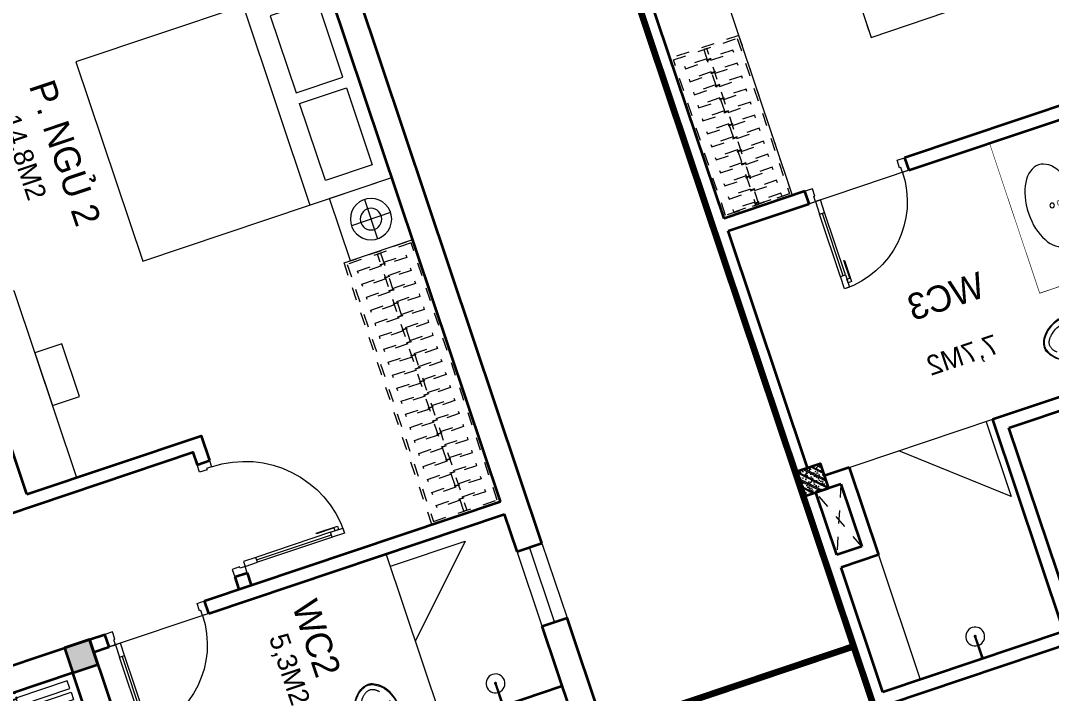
# Model space of a CAD drawing. Header units: metres. Extents: x 568332 to 569219, y 2065964 to 2066430.
# Drawn here: x 568506.05 to 568513.89, y 2066165.47 to 2066170.59 of the extents above; entities that cross this region are included whole.
import ezdxf

# ---------------------------------------------------------------- set-up
doc = ezdxf.new("R2010")
doc.units = ezdxf.units.M
for name, pattern in [('$AUDIT_BAD_LTYPE2', [0]), ('CENTER', [2, 1.25, -0.25, 0.25, -0.25]), ('HIDDEN', [0.375, 0.25, -0.125]), ('X-5M-G-MB PHONGNGU$0$HIDDEN2', [0.1875, 0.125, -0.0625]), ('xref-thap C (mb tang 32-2)$0$HIDDEN', [0.375, 0.25, -0.125])]:
    doc.linetypes.add(name, pattern=pattern)
doc.layers.get('0').update_dxf_attribs({"linetype": 'CONTINUOUS'})
doc.layers.get('DEFPOINTS').update_dxf_attribs({"linetype": 'CONTINUOUS'})
for name, color, linetype, lineweight in [('-CENTER', 143, 'CENTER', 13), ('-CONCRETE', 1, 'CONTINUOUS', 35), ('-DIM', 9, 'CONTINUOUS', 13), ('-DOOR', 137, 'CONTINUOUS', 9), ('-FURNITURE', 46, 'CONTINUOUS', 9), ('-HATCH', 8, 'CONTINUOUS', 5), ('-HIDE', 3, 'HIDDEN', 13), ('-LINE1', 7, 'CONTINUOUS', 18), ('-LINE2', 252, 'CONTINUOUS', 9), ('-STEEL1', 1, 'CONTINUOUS', 35), ('-WALL', 4, 'CONTINUOUS', 35), ('TEXT25', 2, 'CONTINUOUS', 13)]:
    doc.layers.add(name, color=color, linetype=linetype, lineweight=lineweight)
doc.layers.add('-RANH GIOI LO DAT', color=12, linetype='CONTINUOUS')
doc.styles.add('SVN_AVO_thuong', font='')
doc.styles.add('T1', font='', dxfattribs={"height": 200})
doc.styles.get('SVN_AVO_thuong').set_extended_font_data('SVN-Avo')
doc.styles.get('T1').set_extended_font_data('VNgeometric Light')

# ---------------------------------------------------------------- blocks, each defined once
blk = doc.blocks.new('X-5M-DH-2-CORE$0$A$C75E80C28')
at = {"layer": '-LINE2', "linetype": 'Continuous', "ltscale": 2}
for p, q in [((-510.0000099998433, -21.5000000000291), (-510.0000099998579, -50.60000000000582)), ((-506.8000099998899, -21.5000000000291), (-510.0000099998433, -21.5000000000291)), ((-506.8000099998899, -21.5000000000291), (-506.8000099999044, -50.60000000000582)), ((-456.2000100000296, -56.79999999998836), (-500.6000099999364, -56.80000000001746)), ((-456.2000100000441, -60), (-500.600009999951, -60.0000000000291)), ((-456.2000100000296, -70), (-500.6000099999364, -70.0000000000291)), ((-456.2000100000296, -73.19999999995343), (-500.6000099999364, -73.19999999998254)), ((-453.2000100000441, -63), (-453.2000100000296, -67)), ((-450.0000099998579, -63), (-450.0000099998433, -67)), ((450.0000100000616, -63), (450.0000100000761, -67)), ((453.200010000015, -63), (453.2000100000296, -67)), ((456.2000100000296, -56.79999999998836), (500.6000100000529, -56.79999999998836)), ((456.200010000015, -60), (500.6000100000383, -60)), ((456.2000100000296, -70), (500.6000100000529, -70)), ((456.2000100000296, -73.19999999995343), (500.6000100000529, -73.19999999995343)), ((506.8000100001227, -21.5), (510.0000100000761, -21.5)), ((506.8000100001227, -21.5), (506.8000100001082, -50.59999999997672)), ((510.0000100000761, -21.5), (510.0000100000616, -50.59999999997672)), ((-731.0000002632733, -148.9999999649008), (730.9999997367267, -148.9999999649299)), ((-731.0000002698944, -1304.999999934109), (-731.0000002632733, -148.9999999649008)), ((-556.8000102631631, -112.4999999912397), (-560.0000102631166, -112.4999999912397)), ((-510.0000099998579, -108.5000000000291), (-510.0000099998433, -79.39999999999418)), ((-506.8000099999044, -108.5000000000291), (-506.8000099998899, -79.39999999999418)), ((456.800009736864, -112.4999999912397), (460.0000097368174, -112.4999999912397)), ((506.8000100001227, -108.5), (506.8000100001227, -79.39999999996508)), ((510.0000100000761, -108.5), (510.0000100000761, -79.39999999996508)), ((730.9999997301056, -1304.999999934109), (730.9999997367267, -148.9999999649299)), ((-700.0000002632733, -178.9999999649008), (699.9999997367267, -178.9999999649299)), ((-700.0000002699089, -1224.999999934109), (-700.0000002632733, -178.9999999649008)), ((699.9999997300911, -1224.999999934109), (699.9999997367267, -178.9999999649299)), ((-700.0000002699089, -1224.999999934109), (-400.0000002699089, -1224.999999934138)), ((-400.0000002698944, -1304.999999934138), (-400.0000002699089, -1224.999999934138)), ((699.9999997300911, -1224.999999934109), (399.9999997300911, -1224.999999934109)), ((399.9999997301056, -1304.999999934109), (399.9999997300911, -1224.999999934109)), ((839.9999997301056, -1304.999999934109), (-840.0000002698944, -1304.999999934109)), ((-840.0000002698944, -1364.999999934109), (-840.0000002698944, -1304.999999934109)), ((424.9999997301056, -1308.999999934109), (-425.0000002698944, -1308.999999934109)), ((-425.0000002699089, -1342.999999934109), (-425.0000002698944, -1308.999999934109)), ((-2.6989437174052e-07, -1308.999999934109), (-2.699089236557484e-07, -1342.999999934109)), ((424.9999997300911, -1342.999999934109), (424.9999997301056, -1308.999999934109)), ((839.9999997301056, -1364.999999934109), (839.9999997301056, -1304.999999934109)), ((839.9999997301056, -1364.999999934109), (-840.0000002698944, -1364.999999934109)), ((839.9999997301056, -1394.999999934109), (-840.0000002698944, -1394.999999934109)), ((-840.0000002698944, -1394.999999934109), (-840.0000002698944, -1454.999999934109)), ((429.9999997300911, -1405.999999934138), (-430.0000002699089, -1405.999999934109)), ((-430.0000002699089, -1405.999999934109), (-430.0000002698944, -1445.999999934109)), ((424.9999997300911, -1342.999999934109), (-425.0000002699089, -1342.999999934109)), ((-2.699089236557484e-07, -1405.999999934109), (-2.6989437174052e-07, -1445.999999934109)), ((429.9999997300911, -1405.999999934138), (429.9999997301056, -1445.999999934138)), ((839.9999997301056, -1394.999999934109), (839.9999997301056, -1454.999999934109)), ((-840.0000002698944, -1454.999999934109), (-435.0000002698944, -1454.999999934109)), ((-435.0000002698944, -1449.999999934109), (-435.0000002699089, -1459.999999934109)), ((-435.0000002698944, -1449.999999934109), (-400.0000002698944, -1449.999999934138)), ((-435.0000002699089, -1459.999999934109), (-425.0000002699089, -1459.999999934109)), ((-435.0000002698653, -1489.999999934109), (-435.0000002698653, -1499.999999934109)), ((-435.0000002698653, -1489.999999934109), (-425.0000002698653, -1489.999999934109)), ((-433.4000002698012, -1451.599999934086), (-433.4000002698012, -1458.399999934074)), ((-433.4000002698012, -1451.599999934086), (-401.6000002697547, -1451.599999934086)), ((-433.4000002698012, -1458.399999934074), (-425.0000002698944, -1458.399999934074)), ((429.9999997301056, -1445.999999934138), (-430.0000002698944, -1445.999999934109)), ((-425.0000002698944, -1458.399999934074), (-425.0000002699089, -1459.999999934109)), ((-425.0000002698653, -1489.999999934109), (-425.0000002698653, -1491.599999934086)), ((-401.6000002697547, -1451.599999934086), (-401.6000002697256, -1498.399999934074)), ((399.9999997301056, -1449.999999934109), (-400.0000002698944, -1449.999999934138)), ((-400.0000002698944, -1449.999999934138), (-400.0000002698653, -1499.999999934138)), ((399.9999997301056, -1449.999999934109), (399.9999997301347, -1499.999999934109)), ((434.9999997301056, -1449.999999934109), (399.9999997301056, -1449.999999934109)), ((401.5999997301988, -1451.599999934086), (401.5999997302279, -1498.399999934074)), ((433.3999997302453, -1451.599999934086), (401.5999997301988, -1451.599999934086)), ((433.3999997302453, -1458.399999934074), (424.9999997301056, -1458.399999934074)), ((424.9999997301056, -1458.399999934074), (424.9999997301056, -1459.999999934109)), ((434.9999997301056, -1459.999999934109), (424.9999997301056, -1459.999999934109)), ((424.9999997301347, -1489.999999934109), (424.9999997301347, -1491.599999934086)), ((434.9999997301347, -1489.999999934109), (424.9999997301347, -1489.999999934109)), ((433.3999997302453, -1451.599999934086), (433.3999997302453, -1458.399999934074)), ((434.9999997301056, -1449.999999934109), (434.9999997301056, -1459.999999934109)), ((839.9999997301056, -1454.999999934109), (434.9999997301056, -1454.999999934109)), ((434.9999997301347, -1489.999999934109), (434.9999997301347, -1499.999999934109)), ((-435.0000002698653, -1499.999999934109), (-400.0000002698653, -1499.999999934138)), ((-433.4000002697721, -1491.599999934086), (-433.4000002697721, -1498.399999934074)), ((-433.4000002697721, -1491.599999934086), (-425.0000002698653, -1491.599999934086)), ((-433.4000002697721, -1498.399999934074), (-401.6000002697256, -1498.399999934074)), ((434.9999997301347, -1499.999999934109), (399.9999997301347, -1499.999999934109)), ((433.3999997302744, -1498.399999934074), (401.5999997302279, -1498.399999934074)), ((433.3999997302744, -1491.599999934086), (424.9999997301347, -1491.599999934086)), ((433.3999997302744, -1491.599999934086), (433.3999997302744, -1498.399999934074))]:
    blk.add_line(p, q, dxfattribs=at)
for points in [[(-450.0000000000146, 0), (-450, -130), (450, -130), (449.9999999999854, 0)], [(-200, -29), (200.0000000001164, -29), (200.0000000001164, -101), (-200, -101)], [(-36.0000002632587, -583.9999999649008), (35.9999997367413, -583.9999999649008), (35.99999973675585, -983.9999999649008), (-36.00000026324415, -983.9999999649008)]]:
    blk.add_lwpolyline(points, close=True, dxfattribs=at)
for points in [[(-780.0000002632587, -788.9999999649008), (-751.0000002632587, -788.9999999649299, 0.414213562373095), (-750.0000002632733, -787.9999999649008), (-750.0000002632587, -783.9999999649008), (-750.0000002632587, -779.9999999649008, 0.414213562373095), (-751.0000002632733, -778.9999999649299), (-780.0000002632733, -778.9999999649881, -0.2569775838576673), (-784.1207396915852, -781.9399999648449), (-797.9000002631656, -781.939999964874, -0.414213562373095), (-800.9000002631656, -778.939999964874), (-804.0000002632587, -749.4999999649008, 0.414213562373095), (-807.0000002632587, -746.4999999649008), (-812.0000002632587, -746.4999999649008), (-812.0000002632587, -783.9999999649008), (-812.0000002632587, -821.4999999649008), (-807.0000002632587, -821.4999999649008, 0.414213562373095), (-804.0000002632587, -818.4999999649008), (-800.9000002631656, -789.0599999648693, -0.414213562373095), (-797.9000002631656, -786.0599999648693), (-784.1207396915852, -786.0599999648402, -0.2569775838576673), (-780.0000002632587, -788.9999999647553)], [(779.9999997367413, -788.9999999649299), (750.9999997367413, -788.9999999649008, -0.414213562373095), (749.9999997367267, -787.9999999649299), (749.9999997367413, -783.9999999649299), (749.9999997367413, -779.9999999649299, -0.414213562373095), (750.9999997367267, -778.9999999649008), (779.9999997368432, -778.9999999650172, 0.2569775838576673), (784.1207391653006, -781.939999964874), (797.899999736881, -781.9399999648449, 0.414213562373095), (800.899999736881, -778.9399999648449), (803.9999997367413, -749.4999999649008, -0.414213562373095), (806.9999997367413, -746.4999999649008), (811.9999997367413, -746.4999999649008), (811.9999997367413, -783.9999999649008), (811.9999997367413, -821.4999999649008), (806.9999997367413, -821.4999999649008, -0.414213562373095), (803.9999997367413, -818.4999999649008), (800.899999736881, -789.0599999648402, 0.414213562373095), (797.899999736881, -786.0599999648402), (784.1207391653006, -786.0599999648693, 0.2569775838576672), (779.9999997368577, -788.9999999647844)]]:
    blk.add_lwpolyline(points, format="xyb", dxfattribs=at)
for centre, radius, start, end in [((-500.600009999951, -50.60000000000582), 9.400000000001475, 180, 270), ((-500.6000099999364, -79.39999999999418), 9.399999999997844, 90, 180), ((-500.600009999951, -50.60000000000582), 6.200000000004374, 180, 270), ((-500.6000099999364, -79.39999999999418), 6.19999999999734, 90, 180), ((-456.2000100000441, -63), 6.19999999999713, 0, 90), ((-456.2000100000441, -63), 3.000000000000045, 0, 90), ((-456.2000100000296, -67), 6.20000000000076, 270, 0), ((-456.2000100000296, -67), 2.999999999999834, 270, 0), ((456.200010000015, -63), 6.19999999999713, 90, 180), ((456.2000100000296, -67), 6.20000000000076, 180, 270), ((456.200010000015, -63), 3.000000000000045, 90, 180), ((456.2000100000296, -67), 2.999999999999834, 180, 270), ((500.6000100000383, -50.59999999997672), 6.200000000004374, 270, 0), ((500.6000100000383, -50.59999999997672), 9.400000000001475, 270, 0), ((500.6000100000529, -79.39999999996508), 9.399999999997844, 0, 90), ((500.6000100000529, -79.39999999996508), 6.19999999999734, 0, 90)]:
    blk.add_arc(centre, radius, start, end, dxfattribs=at)
blk = doc.blocks.new('A$C5C575821')
at = {"layer": '-CONCRETE'}
h = blk.add_hatch(color=256, dxfattribs=at)
h.dxf.hatch_style = 1
h.paths.add_polyline_path([(-0.00237559899687767, 200.0000000000146), (-0.00237559899687767, 1.455191522836685e-11), (199.9976244010031, 1.455191522836685e-11), (199.9976244010031, 200.0000000000146)])
blk.add_lwpolyline([(-0.00237559899687767, 1.455191522836685e-11), (199.9976244010031, 1.455191522836685e-11), (199.9976244010031, 200.0000000000146), (-0.00237559899687767, 200.0000000000146)], close=True, dxfattribs=at)
blk = doc.blocks.new('A$C3F71457E')
at = {"layer": '-CONCRETE'}
blk.add_lwpolyline([(-8.760252967476845e-09, -100.0000002632005), (0, 400), (-1500, 400.0000000000582), (-1500.00000001755, -1399.999999999942), (-1.754960976541042e-08, -1400), (-7.895869202911854e-08, -900.0000002632005), (199.9999999912397, -900.0000002982852), (199.9999999824504, -1600), (-1700.00000001755, -1600), (-1700, 600), (200, 600), (199.9999999912397, -100.0000002982852), (6.140908226370811e-08, -100.0000002632005)], dxfattribs=at)
at = {"layer": '-LINE1'}
blk.add_line((-7.895869202911854e-08, -900.0000002632005), (-8.760252967476845e-09, -100.0000002632005), dxfattribs=at)
at = {"layer": '-WALL'}
for p in [(-1699.997624401003, 399.9999999999854), (0.00237559899687767, 399.9999999999854), (-1699.997624401081, -1599.999999999959), (0.002375601565972829, -1600.000000021305)]:
    blk.add_blockref('A$C5C575821', p, dxfattribs=at)
at = {"color": 2, "rotation": 90}
blk.add_blockref('X-5M-DH-2-CORE$0$A$C75E80C28', (-1500.00000000876, -499.9999999999418), dxfattribs=at)
blk = doc.blocks.new('*U149')
at = {"linetype": '$AUDIT_BAD_LTYPE2'}
for p, q in [((70, 100), (70, 699.9999999999982)), ((90, 699.9999999999982), (90, 100))]:
    blk.add_line(p, q, dxfattribs=at)
for points in [[(50, 699.9999999999982), (90, 699.9999999999982), (90, 799.9999999999982), (50, 799.9999999999982), (50, 699.9999999999982)], [(50, 702.9059272893337), (50, 100)], [(50, 100), (90, 100), (90, 0), (50, 0), (50, 100)]]:
    blk.add_lwpolyline(points)
for points in [[(118.2698876160139, 594.5156181119073), (118.2698876160139, 764.1349438079906), (90, 764.1349438079906), (90, 735.8650561920058), (112.6159100928053, 735.8650561920058), (112.6159100928053, 594.5156181119073)], [(0, 0), (50, 0), (50, -40), (60, -40), (60, -99.99999999999272), (0, -99.99999999999272)], [(899.9999999999982, 1.3252863207713e-28), (849.9999999999982, 1.3252863207713e-28), (849.9999999999982, -40.00000000000001), (839.9999999999982, -40.00000000000001), (839.9999999999982, -99.99999999999272), (899.9999999999982, -99.99999999999272)]]:
    blk.add_lwpolyline(points, close=True)
at = {"linetype": '$AUDIT_BAD_LTYPE2', "ltscale": 0.3}
blk.add_arc((50, 0), 799.9999999999982, 0, 90, dxfattribs=at)
blk = doc.blocks.new('A$C18091ED7')
for p, q in [((9.957147995010018e-09, -42.13376978135784), (0, -3.786117304116488e-07)), ((146.1412317672475, -26.59467297248193), (179.181621938591, -26.59467296488583)), ((146.1412317672475, -26.59467297248193), (146.1412317680188, -30.17859706786112)), ((146.1412317680188, -30.17859706786112), (165.7503655985456, -30.17859706340823)), ((153.0594147269658, -36.79204952501459), (146.1412317680188, -30.17859706786112)), ((152.3191092506386, -2.717133611440659e-07), (152.3191092568413, -26.59467297093943)), ((152.3191092506386, -2.717133611440659e-07), (179.1816219322718, -2.654269337654114e-07)), ((153.0594147269658, -36.79204952501459), (165.7503656001572, -36.79204952192958)), ((153.0594147275151, -39.73033438943094), (153.0594147269658, -36.79204952501459)), ((153.0594147275151, -39.73033438943094), (178.4413164740145, -39.73033438349376)), ((153.0594147275151, -39.73033438943094), (178.4413164740145, -39.73033438349376)), ((153.0594147275151, -39.73033438943094), (153.0594147281554, -42.13376974494895)), ((185.3594994290725, -30.17859705851879), (165.7503655985456, -30.17859706340823)), ((178.4413164733487, -36.79204951884458), (165.7503656001572, -36.79204952192958)), ((185.3594994290725, -30.17859705851879), (178.4413164733487, -36.79204951884458)), ((178.4413164733487, -36.79204951884458), (178.4413164740145, -39.73033438349376)), ((178.4413164740145, -39.73033438349376), (178.4413164746547, -42.1337697392446)), ((179.1816219322718, -2.654269337654114e-07), (179.181621938591, -26.59467296488583)), ((179.181621938591, -26.59467296488583), (185.3594994283012, -26.59467296337243)), ((185.3594994283012, -26.59467296337243), (185.3594994290725, -30.17859705851879)), ((-83.25994817525861, -267.3592828898691), (-83.259948167517, -299.9634285944048)), ((-83.25994817257379, -278.4883151478134), (-83.25994817046012, -287.6388527823146)), ((-60.91100930959874, -290.0299398849311), (-83.25994816994717, -290.0299398901407)), ((-62.88950393904452, -265.3807882612164), (-81.28145355204106, -265.3807882657275)), ((-60.91100931491019, -267.3592828844266), (-60.91100930728498, -299.9634285889624)), ((60.9110093945892, -267.3592828557594), (60.9110094022144, -299.9634285600623)), ((60.91100939990065, -290.029939856031), (83.25994826024908, -290.0299398510542)), ((62.88950401780676, -265.3807882316178), (81.2814536308033, -265.3807882273395)), ((83.25994825493763, -267.3592828505498), (83.25994826256283, -299.9634285550856)), ((83.25994825750604, -278.488315108727), (83.2599482596197, -287.6388527429954)), ((165.3959958605519, -261.9873972070927), (165.3959958671003, -289.7349902229907)), ((167.8691141396885, -259.5142789271486), (228.0810223811895, -259.5142789128586)), ((167.8691141472664, -292.2081085020036), (206.7175896017579, -292.2081084926904)), ((230.5541406641933, -274.3229751045001), (230.5541406613593, -261.9873971916386))]:
    blk.add_line(p, q)
for points in [[(230.0000000517721, -218.5046414944518, -0.1374073801801567), (225.4781190853137, -234.6482587013161), (221.7949787454636, -240.7070387715066, -0.2360805181595358), (198.2560902649639, -255.4947853636986, -0.0519608230665726), (-198.2560901437319, -255.4947854572965, -0.236080518165078), (-221.7949786317113, -240.7070388760185), (-225.4781189743626, -234.6482588077488, -0.1374073801809237), (-229.9999999484608, -218.5046416030382), (-229.9999999831671, -71.98694829508895, -0.1989123673786679), (-226.3782021181105, -63.2431547633314), (-208.8906150607545, -45.75556769772083, -0.1989123673792025), (-200.1468215308087, -42.13376982865157), (9.971699910238385e-09, -42.13376978135784), (200.1468215506357, -42.13376973403501, -0.1989123673792025), (208.8906150822841, -45.75556759897154), (226.3782021480001, -63.24315465634572, -0.1989123673791691), (230.0000000170658, -71.98694818626973)], [(144.14367173758, -618.9627606730501, -0.2124047892419209), (26.30999211127346, -734.491494372196, -0.0276853236339062), (-0.5628229983012716, -738.609219571983, -0.0222792448073508), (-26.30999181118386, -734.4914943844487, -0.2124047892421136), (-144.1436714920528, -618.9627607410075, -0.1427957259999892), (-167.2376623962118, -428.0139674870588, -0.0930051380368448), (-127.9331820271946, -309.1271633332653, -0.2564387014614383), (-111.240849547703, -299.9634286007786), (4.746470949612558e-08, -299.9634285748762), (111.2408496426324, -299.9634285482753, -0.2564387014619951), (127.933182126606, -309.1271632729331, -0.0930051380368741), (167.2376625517572, -428.0139674081001, -0.1427957260000456)]]:
    blk.add_lwpolyline(points, format="xyb", close=True)
at = {"linetype": 'xref-thap C (mb tang 32-2)$0$HIDDEN', "ltscale": 100}
blk.add_lwpolyline([(61.00044987679576, -669.0176259216969, -0.1990312026443698), (1.417429302819073e-07, -698.769823720475, -0.1990312026443799), (-61.00044960746891, -669.0176259504806, -0.2189240232571595), (-131.9321382956405, -478.313622940972, -0.1537914605682739), (-112.4681372026971, -403.989815428853, -0.2367011859554165), (5.876427167095244e-08, -347.5870280214876, -0.2367011859554843), (112.4681373467611, -403.9898153757968, -0.1537914605681893), (131.9321384748619, -478.313622878748, -0.2189240232571754)], format="xyb", close=True, dxfattribs=at)
blk.add_circle((165.7503656100234, -78.39166221523192), 13.90362011701458)
for centre, radius, start, end in [((-81.28145355158267, -267.3592828894034), 1.978494623656905, 90.00000001354867, 180.0000000133402), ((-62.88950393858613, -267.3592828848923), 1.978494623656905, 1.334021322268115e-08, 90.00000001354867), ((62.88950401826514, -267.3592828552937), 1.978494623656905, 90.00000001354867, 180.0000000133402), ((81.28145363126168, -267.3592828510155), 1.978494623656905, 1.334021322268115e-08, 90.00000001354867), ((167.8691141402633, -261.9873972065106), 2.473118279571131, 90.00000001354867, 180.0000000133402), ((167.8691141466952, -289.7349902224087), 2.473118279571131, 180.0000000133402, 270.0000000135486), ((206.717589598069, -276.6690117186226), 15.53909677420133, 270.0000000135486, 306.4658507565522), ((168.3527972659103, -224.7572911087773), 80.08895368617857, 306.4658507565522, 320.3122930343796), ((228.0810223845983, -274.3229751050822), 2.473118279571131, 320.3122930343796, 1.334021322268115e-08)]:
    blk.add_arc(centre, radius, start, end)
for points, knots in [([(-155.6468228230951, -259.4535552573798), (-156.6353001506941, -267.2522313103836), (-164.2940232875517, -328.394745314552), (-169.1545302536251, -385.0939582949213), (-183.68571763406, -527.7705276800843), (-135.602968026873, -679.1126648240606), (-50.29344375100118, -735.2493608418445), (-19.70048385594782, -741.0901266933652), (1.531116140540689e-07, -743.6724421556864)], [130.6139379315478, 130.6139379315478, 130.6139379315478, 130.6139379315478, 152.8521090939923, 311.1293507817257, 417.703951170228, 561.3833927516608, 697.6926317810714, 710.812262267882, 710.812262267882, 710.812262267882, 710.812262267882]), ([(155.6468228994709, -259.4535551877343), (156.6353002305841, -267.2522312389628), (164.2940233960289, -328.3947452375724), (169.1545303888706, -385.0939582149149), (183.6857178367027, -527.7705275934422), (135.6029683008201, -679.1126647599449), (50.29344405157826, -735.2493608178338), (19.70048415924612, -741.0901266841101), (1.530679583083838e-07, -743.6724421554536)], [130.613937934949, 130.613937934949, 130.613937934949, 130.613937934949, 152.8521090939923, 311.1293507817257, 417.703951170228, 561.3833927516608, 697.6926317810714, 710.812262267882, 710.812262267882, 710.812262267882, 710.812262267882])]:
    blk.add_open_spline(points, degree=3, knots=knots)
blk = doc.blocks.new('shower')
for points in [[(180919.3447017173, -32316.45425928477), (180912.3337561736, -32316.45425928477), (180912.3337561736, -32146.62790954509), (180919.3447017173, -32146.62790954509)], [(180929.3839969719, -32326.62790954066), (180902.2944609144, -32326.62790954066), (180902.2944609144, -32316.45425928477), (180929.3839969719, -32316.45425928477)]]:
    blk.add_lwpolyline(points, close=True)
for radius, start, end in [(72, 272.7906698559544, 267.2093301440456), (8.346062492523743, 294.8355446212717, 245.1644553787283)]:
    blk.add_arc((180915.8392289462, -32146.62790954416), radius, start, end)
blk = doc.blocks.new('*U237')
at = {"linetype": 'X-5M-G-MB PHONGNGU$0$HIDDEN2'}
for points in [[(0, 600.0000000004657), (0, 0), (2290.909090880962, -8.262197655262123e-10), (2290.909090880962, 599.9999999996394)], [(2270.909090880962, 579.999661371566), (2270.909090880962, 19.99966137156623), (20, 20.00000000046566), (20, 580.0000000004657)], [(2270.909090880962, 286.6991212946483), (2270.909090880962, 313.0991212945551), (20, 313.0991212953813), (19.99999859370291, 286.6991212952417)], [(113.7817614636733, 319.1750910408318), (109.4317788550979, 319.1750910408318), (109.4317788550979, 280.441767644881), (113.7817614636733, 280.441767644881)], [(227.7817614636733, 319.1750910407849), (223.4317788550979, 319.1750910407849), (223.4317788550979, 280.4417676448341), (227.7817614636733, 280.4417676448341)], [(341.7817614636733, 319.175091040738), (337.4317788550979, 319.175091040738), (337.4317788550979, 280.4417676447872), (341.7817614636733, 280.4417676447872)], [(455.7817614636733, 319.1750910406911), (451.4317788550979, 319.1750910406911), (451.4317788550979, 280.4417676447403), (455.7817614636733, 280.4417676447403)], [(569.7817614636733, 319.1750910406442), (565.431778855098, 319.1750910406442), (565.431778855098, 280.4417676446934), (569.7817614636733, 280.4417676446934)], [(683.7817614636733, 319.1750910405973), (679.431778855098, 319.1750910405973), (679.431778855098, 280.4417676446465), (683.7817614636733, 280.4417676446465)], [(797.7817614636733, 319.1750910405504), (793.431778855098, 319.1750910405504), (793.431778855098, 280.4417676445996), (797.7817614636733, 280.4417676445996)], [(911.7817614636733, 319.1750910405035), (907.431778855098, 319.1750910405035), (907.431778855098, 280.4417676445527), (911.7817614636733, 280.4417676445527)], [(1025.781761463673, 319.1750910404566), (1021.431778855098, 319.1750910404566), (1021.431778855098, 280.4417676445057), (1025.781761463673, 280.4417676445057)], [(1139.781761463673, 319.1750910404097), (1135.431778855098, 319.1750910404097), (1135.431778855098, 280.4417676444588), (1139.781761463673, 280.4417676444588)], [(1253.781761463673, 319.1750910403628), (1249.431778855098, 319.1750910403628), (1249.431778855098, 280.4417676444119), (1253.781761463673, 280.4417676444119)], [(1367.781761463673, 319.1750910403159), (1363.431778855098, 319.1750910403159), (1363.431778855098, 280.441767644365), (1367.781761463673, 280.441767644365)], [(1481.781761463673, 319.175091040269), (1477.431778855098, 319.175091040269), (1477.431778855098, 280.4417676443181), (1481.781761463673, 280.4417676443181)], [(1595.781761463673, 319.175091040222), (1591.431778855098, 319.175091040222), (1591.431778855098, 280.4417676442712), (1595.781761463673, 280.4417676442712)], [(1709.781761463673, 319.1750910401751), (1705.431778855098, 319.1750910401751), (1705.431778855098, 280.4417676442243), (1709.781761463673, 280.4417676442243)], [(1823.781761463673, 319.1750910401282), (1819.431778855098, 319.1750910401282), (1819.431778855098, 280.4417676441774), (1823.781761463673, 280.4417676441774)], [(1937.781761463673, 319.1750910400813), (1933.431778855098, 319.1750910400813), (1933.431778855098, 280.4417676441305), (1937.781761463673, 280.4417676441305)], [(2051.781761463673, 319.1750910400344), (2047.431778855098, 319.1750910400344), (2047.431778855098, 280.4417676440836), (2051.781761463673, 280.4417676440836)], [(2165.781761463673, 319.1750910399875), (2161.431778855098, 319.1750910399875), (2161.431778855098, 280.4417676440366), (2165.781761463673, 280.4417676440366)]]:
    blk.add_lwpolyline(points, close=True, dxfattribs=at)
for points in [[(122.2409142897814, 313.1103512093413), (122.2409142897814, 515.2497102723445), (100.1765458012815, 515.2497102723445), (100.1765458012815, 313.1103512093413)], [(236.2409142897814, 313.1103512092944), (236.2409142897814, 515.2497102722975), (214.1765458012815, 515.2497102722975), (214.1765458012815, 313.1103512092944)], [(350.2409142897814, 313.1103512092475), (350.2409142897814, 515.2497102722507), (328.1765458012815, 515.2497102722507), (328.1765458012815, 313.1103512092475)], [(464.2409142897814, 313.1103512092006), (464.2409142897814, 515.2497102722037), (442.1765458012815, 515.2497102722037), (442.1765458012815, 313.1103512092006)], [(578.2409142897814, 313.1103512091537), (578.2409142897814, 515.2497102721569), (556.1765458012815, 515.2497102721569), (556.1765458012815, 313.1103512091537)], [(692.2409142897814, 313.1103512091068), (692.2409142897814, 515.24971027211), (670.1765458012815, 515.24971027211), (670.1765458012815, 313.1103512091068)], [(806.2409142897814, 313.1103512090599), (806.2409142897814, 515.249710272063), (784.1765458012815, 515.249710272063), (784.1765458012815, 313.1103512090599)], [(920.2409142897814, 313.110351209013), (920.2409142897814, 515.2497102720162), (898.1765458012815, 515.2497102720162), (898.1765458012815, 313.110351209013)], [(1034.240914289781, 313.1103512089661), (1034.240914289781, 515.2497102719692), (1012.176545801281, 515.2497102719692), (1012.176545801281, 313.1103512089661)], [(1148.240914289781, 313.1103512089192), (1148.240914289781, 515.2497102719224), (1126.176545801281, 515.2497102719224), (1126.176545801281, 313.1103512089192)], [(1262.240914289781, 313.1103512088723), (1262.240914289781, 515.2497102718754), (1240.176545801281, 515.2497102718754), (1240.176545801281, 313.1103512088723)], [(1376.240914289781, 313.1103512088254), (1376.240914289781, 515.2497102718285), (1354.176545801281, 515.2497102718285), (1354.176545801281, 313.1103512088254)], [(1490.240914289781, 313.1103512087785), (1490.240914289781, 515.2497102717816), (1468.176545801281, 515.2497102717816), (1468.176545801281, 313.1103512087785)], [(1604.240914289781, 313.1103512087315), (1604.240914289781, 515.2497102717347), (1582.176545801281, 515.2497102717347), (1582.176545801281, 313.1103512087315)], [(1718.240914289781, 313.1103512086846), (1718.240914289781, 515.2497102716878), (1696.176545801281, 515.2497102716878), (1696.176545801281, 313.1103512086846)], [(1832.240914289781, 313.1103512086377), (1832.240914289781, 515.2497102716409), (1810.176545801281, 515.2497102716409), (1810.176545801281, 313.1103512086377)], [(1946.240914289781, 313.1103512085908), (1946.240914289781, 515.2497102715939), (1924.176545801281, 515.2497102715939), (1924.176545801281, 313.1103512085908)], [(2060.240914289781, 313.1103512085439), (2060.240914289781, 515.2497102715471), (2038.176545801281, 515.2497102715471), (2038.176545801281, 313.1103512085439)], [(2174.240914289781, 313.110351208497), (2174.240914289781, 515.2497102715001), (2152.176545801281, 515.2497102715001), (2152.176545801281, 313.110351208497)], [(100.1765458012815, 286.7103512094345), (100.1765458012815, 92.0852110228024), (122.2409142897814, 92.0852110228024), (122.2409142897814, 286.7103512094345)], [(214.1765458012815, 286.7103512093876), (214.1765458012815, 92.08521102275549), (236.2409142897814, 92.08521102275549), (236.2409142897814, 286.7103512093876)], [(328.1765458012815, 286.7103512093407), (328.1765458012815, 92.08521102270858), (350.2409142897814, 92.08521102270858), (350.2409142897814, 286.7103512093407)], [(442.1765458012815, 286.7103512092938), (442.1765458012815, 92.08521102266168), (464.2409142897814, 92.08521102266168), (464.2409142897814, 286.7103512092938)], [(556.1765458012815, 286.7103512092469), (556.1765458012815, 92.08521102261477), (578.2409142897814, 92.08521102261477), (578.2409142897814, 286.7103512092469)], [(670.1765458012815, 286.7103512092), (670.1765458012815, 92.08521102256786), (692.2409142897814, 92.08521102256786), (692.2409142897814, 286.7103512092)], [(784.1765458012815, 286.7103512091531), (784.1765458012815, 92.08521102252095), (806.2409142897814, 92.08521102252095), (806.2409142897814, 286.7103512091531)], [(898.1765458012815, 286.7103512091062), (898.1765458012815, 92.08521102247404), (920.2409142897814, 92.08521102247404), (920.2409142897814, 286.7103512091062)], [(1012.176545801281, 286.7103512090592), (1012.176545801281, 92.08521102242715), (1034.240914289781, 92.08521102242715), (1034.240914289781, 286.7103512090592)], [(1126.176545801281, 286.7103512090123), (1126.176545801281, 92.08521102238024), (1148.240914289781, 92.08521102238024), (1148.240914289781, 286.7103512090123)], [(1240.176545801281, 286.7103512089654), (1240.176545801281, 92.08521102233333), (1262.240914289781, 92.08521102233333), (1262.240914289781, 286.7103512089654)], [(1354.176545801281, 286.7103512089186), (1354.176545801281, 92.08521102228642), (1376.240914289781, 92.08521102228642), (1376.240914289781, 286.7103512089186)], [(1468.176545801281, 286.7103512088717), (1468.176545801281, 92.0852110222395), (1490.240914289781, 92.0852110222395), (1490.240914289781, 286.7103512088717)], [(1582.176545801281, 286.7103512088247), (1582.176545801281, 92.0852110221926), (1604.240914289781, 92.0852110221926), (1604.240914289781, 286.7103512088247)], [(1696.176545801281, 286.7103512087778), (1696.176545801281, 92.0852110221457), (1718.240914289781, 92.0852110221457), (1718.240914289781, 286.7103512087778)], [(1810.176545801281, 286.7103512087309), (1810.176545801281, 92.08521102209879), (1832.240914289781, 92.08521102209879), (1832.240914289781, 286.7103512087309)], [(1924.176545801281, 286.710351208684), (1924.176545801281, 92.08521102205188), (1946.240914289781, 92.08521102205188), (1946.240914289781, 286.710351208684)], [(2038.176545801281, 286.7103512086371), (2038.176545801281, 92.08521102200497), (2060.240914289781, 92.08521102200497), (2060.240914289781, 286.7103512086371)], [(2152.176545801281, 286.7103512085902), (2152.176545801281, 92.08521102195806), (2174.240914289781, 92.08521102195806), (2174.240914289781, 286.7103512085902)]]:
    blk.add_lwpolyline(points, dxfattribs=at)
blk = doc.blocks.new('G1600')
for p, q in [((137477.0741823114, -212827.2147267315), (139077.0741823114, -212827.2147267327)), ((137227.6935681712, -213391.7193460799), (137227.6935681718, -213076.8871672568)), ((139326.4547964507, -213391.7193460799), (139326.4547964501, -213076.8871672568)), ((137385.1096575831, -213234.3032566686), (137070.2774787599, -213234.3032566681)), ((139169.0387070388, -213234.3032566686), (139483.870885862, -213234.3032566681))]:
    blk.add_line(p, q)
blk.add_lwpolyline([(137477.074182311, -213484.2147267315), (137477.0741823123, -211484.2147267315), (139077.0741823123, -211484.2147267327), (139077.074182311, -213484.2147267327), (137477.074182311, -213484.2147267315)])
for points in [[(136977.074182316, -213484.2147267311), (136977.0741823163, -212984.3917867657), (137477.0741823113, -212984.3917867661), (137477.074182311, -213484.2147267315)], [(139577.0741823059, -213484.2147267331), (139577.0741823062, -212984.3917867677), (139077.0741823113, -212984.3917867673), (139077.074182311, -213484.2147267327)], [(137617.074182311, -213375.2147267316), (137617.0741823112, -212998.7147267316), (138234.5741823112, -212998.714726732), (138234.574182311, -213375.214726732)], [(138937.074182311, -213375.2147267325), (138937.0741823112, -212998.7147267325), (138319.5741823112, -212998.7147267321), (138319.574182311, -213375.2147267321)]]:
    blk.add_lwpolyline(points, close=True)
for centre, radius in [((137227.6935681715, -213234.3032566684), 157.4160894116067), ((139326.4547964504, -213234.3032566684), 157.4160894116067), ((137227.6935681715, -213234.3032566684), 82.41608941160666), ((139326.4547964504, -213234.3032566684), 82.41608941160666)]:
    blk.add_circle(centre, radius)
blk = doc.blocks.new('*U18')
at = {"linetype": '$AUDIT_BAD_LTYPE2'}
for p, q in [((70, 100), (69.99999999999999, 599.9999999999982)), ((89.99999999999999, 599.9999999999982), (90, 100))]:
    blk.add_line(p, q, dxfattribs=at)
for points in [[(49.99999999999999, 599.9999999999982), (89.99999999999999, 599.9999999999982), (89.99999999999999, 699.9999999999982), (49.99999999999999, 699.9999999999982), (49.99999999999999, 599.9999999999982)], [(49.99999999999999, 602.9059272893337), (50, 100)], [(50, 100), (90, 100), (90, 0), (50, 0), (50, 100)]]:
    blk.add_lwpolyline(points)
for points in [[(118.2698876160139, 494.5156181119073), (118.2698876160139, 664.1349438079906), (89.99999999999999, 664.1349438079906), (89.99999999999999, 635.8650561920058), (112.6159100928053, 635.8650561920058), (112.6159100928053, 494.5156181119073)], [(0, 0), (50, 0), (50, -40), (60, -40), (60, -100.0001724930698), (0, -100.0001724930698)], [(799.9999999999982, 7.105427357601134e-15), (749.9999999999982, 7.105427357601134e-15), (749.9999999999982, -40), (739.9999999999982, -40), (739.9999999999982, -100.0001724930698), (799.9999999999982, -100.0001724930698)]]:
    blk.add_lwpolyline(points, close=True)
at = {"linetype": '$AUDIT_BAD_LTYPE2', "ltscale": 0.3}
blk.add_arc((50, 0), 699.9999999999982, 0, 90, dxfattribs=at)
blk = doc.blocks.new('M23-T3')
at = {"layer": '-DOOR'}
blk.add_lwpolyline([(201349.0733644166, -419513.9444154638), (201949.0853043245, -419513.9444154638), (201949.0853043245, -419713.9444154638), (201349.0733644166, -419713.9444154638)], close=True, dxfattribs=at)
blk.add_lwpolyline([(201949.0853043245, -419613.9444154638), (201349.0807302574, -419613.9885913311)], dxfattribs=at)
at = {"layer": '-FURNITURE'}
blk.add_line((202649.0853044392, -420663.9444148585), (201049.0853043174, -420663.9444149176), dxfattribs=at)
blk.add_lwpolyline([(201149.0853043174, -420663.9444149176), (201149.0853045278, -420063.9444149176), (201749.0853043174, -420663.9444151279)], dxfattribs=at)
for points in [[(198749.0773758943, -422713.2970426539), (199171.6578921711, -422713.2970426539), (199171.6578921711, -422498.1852020058), (198749.0773758943, -422498.1852020058)], [(198249.0853043129, -422713.9438222032), (199749.0853043866, -422713.9438221669), (199749.0853043866, -423113.9444147577), (198249.0853043129, -423113.944414794)]]:
    blk.add_lwpolyline(points, close=True, dxfattribs=at)
at = {"layer": '-HATCH'}
blk.add_line((201049.0853043506, -422089.2422734441), (201049.0853043801, -422889.2422734441), dxfattribs=at)
at = {"layer": '-RANH GIOI LO DAT', "linetype": 'HIDDEN', "ltscale": 10, "const_width": 50}
blk.add_lwpolyline([(193849.0853044649, -417513.9444146093), (193849.0853036951, -436932.6261630398), (202849.0853033838, -437357.6637355022), (202849.0853044041, -417513.9444152254)], close=True, dxfattribs=at)
at = {"layer": '-WALL', "linetype": 'Continuous', "ltscale": 10}
for p, q in [((201349.0733644166, -419513.94441554), (195849.085304327, -419513.9444154613)), ((202849.0853044041, -419513.9444155425), (201949.0853043245, -419513.9444155321)), ((200949.0853042823, -419713.9444155348), (196049.0853043246, -419713.9444154636)), ((201349.0880895934, -419713.9444155251), (201049.0853042823, -419713.9444155218)), ((202649.0853044041, -419713.9444155402), (201949.0853043245, -419713.9444155321))]:
    blk.add_line(p, q, dxfattribs=at)
at = {"layer": '-WALL'}
for p, q in [((201349.0880895934, -419713.9444155251), (201349.0733644166, -419513.94441554)), ((201949.0853043245, -419713.9444155321), (201949.0853043245, -419513.9444155321)), ((200949.0853043561, -422089.2422734441), (200949.0853042823, -419713.9444155348)), ((201049.0853043561, -422089.2422734441), (201049.0853042823, -419713.9444155218)), ((202429.0853045058, -420663.944414865), (202429.0853045039, -419713.9444152864)), ((199949.0853043474, -421813.9444147761), (199949.0853043443, -421713.9444147763)), ((200849.0853043474, -421813.9444147481), (200849.0853043443, -421713.9444147481)), ((201049.0853043561, -422089.2422734441), (200949.0853043561, -422089.2422734441)), ((200949.0853044041, -423013.9444147791), (200949.0853043857, -422889.2422734441)), ((201049.0853043801, -422889.2422734441), (200949.0853043801, -422889.2422734441)), ((201049.0853044041, -423013.9444147791), (201049.0853043856, -422889.2422734441)), ((199749.0853043866, -423113.9444147577), (196049.0853042864, -423113.9444147577))]:
    blk.add_line(p, q, dxfattribs=at)
for points in [[(199749.0853043866, -423113.9444147577), (199749.0853043868, -421713.9444147823), (199949.0853043443, -421713.9444147763)], [(200849.0853043443, -421713.9444147481), (200949.0853043444, -421713.9444147451)], [(199849.0853043866, -425314.4328436258), (199849.0853043866, -421813.9444147791), (199949.0853043474, -421813.9444147761)], [(200849.0853043474, -421813.9444147481), (200949.0853043475, -421813.9444147451)]]:
    blk.add_lwpolyline(points, dxfattribs=at)
at = {"layer": '-DOOR', "xscale": -1}
blk.add_blockref('*U149', (200849.0853043443, -421713.9444147481), dxfattribs=at)
at = {"layer": '-DOOR', "xscale": -1, "rotation": 270}
blk.add_blockref('*U18', (201049.0853043506, -422889.2422734441), dxfattribs=at)
at = {"layer": '-FURNITURE', "xscale": -1, "rotation": 180}
blk.add_blockref('G1600', (59272.01112200052, -633198.1591419666), dxfattribs=at)
at = {"layer": '-FURNITURE', "extrusion": (0, 0, -1), "xscale": 0.916666666665974, "yscale": 0.916666666665974, "zscale": -0.916666666665974, "rotation": 180}
blk.add_blockref('*U237', (-198849.0853043096, -419713.9444155355), dxfattribs=at)
at = {"layer": '-FURNITURE'}
for name, p, rotation in [('shower', (170136.1446031642, -601110.7997468589), 90.01066851174387), ('A$C18091ED7', (202691.2190741855, -421113.9444148485), 270)]:
    blk.add_blockref(name, p, dxfattribs=dict(at, rotation=rotation))
at = {"layer": '-WALL', "rotation": 180}
blk.add_blockref('A$C3F71457E', (201149.0853043866, -424613.9444147791), dxfattribs=at)
at = {"layer": 'TEXT25'}
for s, height, rotation, style, p in [('WC2', 200, 359.9999999899487, 'SVN_AVO_thuong', (201192.9700625581, -421470.9131646387)), ('5,3M2', 150, 359.9999999899487, 'T1', (201369.1921761443, -421714.9917789022)), ('P. NGỦ 2', 200, 1.005123984043621e-08, 'SVN_AVO_thuong', (196807.6638707508, -422111.323900887)), ('14,8M2', 150, 1.005123984043621e-08, 'T1', (196976.1926349589, -422394.5922871986))]:
    blk.add_text(s, height=height, rotation=rotation, dxfattribs=dict(at, style=style)).set_placement(p)
blk = doc.blocks.new('M22-T3')
at = {"layer": '-RANH GIOI LO DAT', "linetype": 'HIDDEN', "ltscale": 10, "const_width": 50}
blk.add_lwpolyline([(193269.9853458561, -351313.7632874697), (193269.9853445153, -371157.4826077649), (199275.5518657939, -371441.1038758201), (204269.9853444727, -366676.9729739521), (204269.9853453184, -351313.7632879182)], close=True, dxfattribs=at)
blk = doc.blocks.new('Sink_Cicle')
blk.add_lwpolyline([(17.49999987077899, -50.00226151314564), (-17.49999987077899, -49.99773848685436), (-17.51615354442038, -252.2967581441626), (17.48384613892995, -252.3012811850058)], close=True)
blk.add_circle((0, -300), 17.5)
at = {"layer": 'DEFPOINTS'}
blk.add_line((0, -100), (0, 0), dxfattribs=at)
blk.add_wipeout([(17.499999870775355, -50.00226151314928), (-17.49999987078263, -49.99773848685436), (-17.516153544427652, -252.29675814416623), (17.48384613892631, -252.3012811850058)])
at = {"layer": '-FURNITURE', "linetype": 'Continuous'}
blk.add_ellipse((0, -300), major_axis=(-325, 0), ratio=0.5846153846153846, dxfattribs=at)
blk.add_line((-17.51421511289664, -237.2967582757119), (17.48578462866135, -237.3012813020032))
blk = doc.blocks.new('*U228')
at = {"ltscale": 300}
blk.add_lwpolyline([(0, 0), (1200.967721562141, 0), (1200.967721562141, -600), (0, -600)], close=True, dxfattribs=at)
blk.add_wipeout([(0, 7.275957614183426e-12), (1200.9677215621323, 7.275957614183426e-12), (1200.9677215621323, -600), (0, -600)], dxfattribs=at)
blk.add_blockref('Sink_Cicle', (600.4838607810707, 0), dxfattribs=at)
blk = doc.blocks.new('*U148')
at = {"linetype": '$AUDIT_BAD_LTYPE2'}
for p, q in [((70, 100), (69.99999999999999, 600.0000000000018)), ((89.99999999999999, 600.0000000000018), (90, 100))]:
    blk.add_line(p, q, dxfattribs=at)
for points in [[(49.99999999999999, 600.0000000000018), (89.99999999999999, 600.0000000000018), (89.99999999999999, 700.0000000000018), (49.99999999999999, 700.0000000000018), (49.99999999999999, 600.0000000000018)], [(49.99999999999999, 602.9059272893373), (50, 100)], [(50, 100), (90, 100), (90, 0), (50, 0), (50, 100)]]:
    blk.add_lwpolyline(points)
for points in [[(118.2698876160139, 494.515618111911), (118.2698876160139, 664.1349438079942), (89.99999999999999, 664.1349438079942), (89.99999999999999, 635.8650561920094), (112.6159100928053, 635.8650561920094), (112.6159100928053, 494.515618111911)], [(0, 0), (50, 0), (50, -40), (60, -40), (60, -99.99998804123416), (0, -99.99998804123416)], [(800.0000000000018, 7.105427357600876e-15), (750.0000000000018, 7.105427357600876e-15), (750.0000000000018, -40), (740.0000000000018, -40), (740.0000000000018, -99.99998804123415), (800.0000000000018, -99.99998804123415)]]:
    blk.add_lwpolyline(points, close=True)
at = {"linetype": '$AUDIT_BAD_LTYPE2', "ltscale": 0.3}
blk.add_arc((50, 0), 700.0000000000018, 0, 90, dxfattribs=at)
blk = doc.blocks.new('*U205')
at = {"linetype": 'X-5M-G-MB PHONGNGU$0$HIDDEN2'}
for points in [[(0, 600.0000000004657), (0, 0), (1401.697562136169, -4.603379542393737e-10), (1401.697562136169, 600.0000000000053)], [(1381.697562136169, 579.999661371932), (1381.697562136169, 19.99966137193211), (20, 20.00000000046566), (20, 580.0000000004657)], [(1381.697562136169, 286.6991212950142), (1381.697562136169, 313.099121294921), (20, 313.0991212953813), (19.99999859370291, 286.6991212952417)], [(113.7817614636733, 319.1750910408318), (109.4317788550979, 319.1750910408318), (109.4317788550979, 280.441767644881), (113.7817614636733, 280.441767644881)], [(227.7817614636733, 319.1750910407849), (223.4317788550979, 319.1750910407849), (223.4317788550979, 280.4417676448341), (227.7817614636733, 280.4417676448341)], [(341.7817614636733, 319.175091040738), (337.4317788550979, 319.175091040738), (337.4317788550979, 280.4417676447872), (341.7817614636733, 280.4417676447872)], [(455.7817614636733, 319.1750910406911), (451.4317788550979, 319.1750910406911), (451.4317788550979, 280.4417676447403), (455.7817614636733, 280.4417676447403)], [(569.7817614636733, 319.1750910406442), (565.431778855098, 319.1750910406442), (565.431778855098, 280.4417676446934), (569.7817614636733, 280.4417676446934)], [(683.7817614636733, 319.1750910405973), (679.431778855098, 319.1750910405973), (679.431778855098, 280.4417676446465), (683.7817614636733, 280.4417676446465)], [(797.7817614636733, 319.1750910405504), (793.431778855098, 319.1750910405504), (793.431778855098, 280.4417676445996), (797.7817614636733, 280.4417676445996)], [(911.7817614636733, 319.1750910405035), (907.431778855098, 319.1750910405035), (907.431778855098, 280.4417676445527), (911.7817614636733, 280.4417676445527)], [(1025.781761463673, 319.1750910404566), (1021.431778855098, 319.1750910404566), (1021.431778855098, 280.4417676445057), (1025.781761463673, 280.4417676445057)], [(1139.781761463673, 319.1750910404097), (1135.431778855098, 319.1750910404097), (1135.431778855098, 280.4417676444588), (1139.781761463673, 280.4417676444588)], [(1253.781761463673, 319.1750910403628), (1249.431778855098, 319.1750910403628), (1249.431778855098, 280.4417676444119), (1253.781761463673, 280.4417676444119)], [(1367.781761463673, 319.1750910403159), (1363.431778855098, 319.1750910403159), (1363.431778855098, 280.441767644365), (1367.781761463673, 280.441767644365)]]:
    blk.add_lwpolyline(points, close=True, dxfattribs=at)
for points in [[(122.2409142897814, 313.1103512093413), (122.2409142897814, 515.2497102723445), (100.1765458012815, 515.2497102723445), (100.1765458012815, 313.1103512093413)], [(236.2409142897814, 313.1103512092944), (236.2409142897814, 515.2497102722975), (214.1765458012815, 515.2497102722975), (214.1765458012815, 313.1103512092944)], [(350.2409142897814, 313.1103512092475), (350.2409142897814, 515.2497102722507), (328.1765458012815, 515.2497102722507), (328.1765458012815, 313.1103512092475)], [(464.2409142897814, 313.1103512092006), (464.2409142897814, 515.2497102722037), (442.1765458012815, 515.2497102722037), (442.1765458012815, 313.1103512092006)], [(578.2409142897814, 313.1103512091537), (578.2409142897814, 515.2497102721569), (556.1765458012815, 515.2497102721569), (556.1765458012815, 313.1103512091537)], [(692.2409142897814, 313.1103512091068), (692.2409142897814, 515.24971027211), (670.1765458012815, 515.24971027211), (670.1765458012815, 313.1103512091068)], [(806.2409142897814, 313.1103512090599), (806.2409142897814, 515.249710272063), (784.1765458012815, 515.249710272063), (784.1765458012815, 313.1103512090599)], [(920.2409142897814, 313.110351209013), (920.2409142897814, 515.2497102720162), (898.1765458012815, 515.2497102720162), (898.1765458012815, 313.110351209013)], [(1034.240914289781, 313.1103512089661), (1034.240914289781, 515.2497102719692), (1012.176545801281, 515.2497102719692), (1012.176545801281, 313.1103512089661)], [(1148.240914289781, 313.1103512089192), (1148.240914289781, 515.2497102719224), (1126.176545801281, 515.2497102719224), (1126.176545801281, 313.1103512089192)], [(1262.240914289781, 313.1103512088723), (1262.240914289781, 515.2497102718754), (1240.176545801281, 515.2497102718754), (1240.176545801281, 313.1103512088723)], [(1376.240914289781, 313.1103512088254), (1376.240914289781, 515.2497102718285), (1354.176545801281, 515.2497102718285), (1354.176545801281, 313.1103512088254)], [(100.1765458012815, 286.7103512094345), (100.1765458012815, 92.0852110228024), (122.2409142897814, 92.0852110228024), (122.2409142897814, 286.7103512094345)], [(214.1765458012815, 286.7103512093876), (214.1765458012815, 92.08521102275549), (236.2409142897814, 92.08521102275549), (236.2409142897814, 286.7103512093876)], [(328.1765458012815, 286.7103512093407), (328.1765458012815, 92.08521102270858), (350.2409142897814, 92.08521102270858), (350.2409142897814, 286.7103512093407)], [(442.1765458012815, 286.7103512092938), (442.1765458012815, 92.08521102266168), (464.2409142897814, 92.08521102266168), (464.2409142897814, 286.7103512092938)], [(556.1765458012815, 286.7103512092469), (556.1765458012815, 92.08521102261477), (578.2409142897814, 92.08521102261477), (578.2409142897814, 286.7103512092469)], [(670.1765458012815, 286.7103512092), (670.1765458012815, 92.08521102256786), (692.2409142897814, 92.08521102256786), (692.2409142897814, 286.7103512092)], [(784.1765458012815, 286.7103512091531), (784.1765458012815, 92.08521102252095), (806.2409142897814, 92.08521102252095), (806.2409142897814, 286.7103512091531)], [(898.1765458012815, 286.7103512091062), (898.1765458012815, 92.08521102247404), (920.2409142897814, 92.08521102247404), (920.2409142897814, 286.7103512091062)], [(1012.176545801281, 286.7103512090592), (1012.176545801281, 92.08521102242715), (1034.240914289781, 92.08521102242715), (1034.240914289781, 286.7103512090592)], [(1126.176545801281, 286.7103512090123), (1126.176545801281, 92.08521102238024), (1148.240914289781, 92.08521102238024), (1148.240914289781, 286.7103512090123)], [(1240.176545801281, 286.7103512089654), (1240.176545801281, 92.08521102233333), (1262.240914289781, 92.08521102233333), (1262.240914289781, 286.7103512089654)], [(1354.176545801281, 286.7103512089186), (1354.176545801281, 92.08521102228642), (1376.240914289781, 92.08521102228642), (1376.240914289781, 286.7103512089186)]]:
    blk.add_lwpolyline(points, dxfattribs=at)
blk = doc.blocks.new('18x35')
at = {"layer": '-HATCH'}
h = blk.add_hatch(dxfattribs=at)
h.set_pattern_fill('CHAU-01', color=256, scale=10, angle=-1.272221872585407e-14, pattern_type=2)
h.set_pattern_definition([(49.99999999999999, (0, 0), (71.72601826007535, -6.275213498259527), [7.5, -82.5]), (355, (0, 0), (-13.87513336129999, 75.21921337000119), [6, -66]), (100.4514, (5.977167999997619, -0.5229339999999638), (57.85093817140217, 68.94395420609534), [6.374019000000001, -70.1142112]), (46.18419999999998, (0, 20), (106.7241048625644, -16.55190143290183), [11.25, -123.75]), (96.63559999999998, (8.89367449999554, 18.62066930000003), (93.46627055487036, 97.41178709004416), [9.561028799999994, -105.1713]), (351.1842, (0, 20), (93.46619451336275, 97.41186009253245), [9, -99]), (20.99999999999998, (10, 15), (59.69070521184616, -40.2618890665339), [7.5, -82.5]), (326.0000000000001, (10, 15), (24.33153319215819, 72.5150045046853), [6, -66]), (71.45139999999999, (14.97422329999972, 11.64483940000002), (84.022262858149, 32.25304967099522), [6.374019000000001, -70.1142112]), (37.49999999999998, (0, 0), (1.215985531729074, 33.28938538313115), [0, -65.19999999999999, 0, -67, 0, -66.25]), (7.499999999999987, (0, 0), (26.30695374421487, 39.44117118823602), [0, -38.2, 0, -63.7, 0, -25.25]), (327.5, (-22.30000000000291, 0), (53.3822436172409, -2.255487173437988), [0, -25, 0, -78, 0, -103.5]), (317.5, (-32.30000000000291, 0), (58.31861693423862, 10.01049823323176), [0, -32.5, 0, -51.8, 0, -73.5]), (44.99999999999999, (0, 0), (-30.05203820042826, 30.05203820042828), []), (44.99999999999999, (0, 12.25), (-30.05203820042826, 30.05203820042828), [])])
h.paths.add_polyline_path([(96508.03118051568, 47993.04977023201), (96508.03118051568, 47793.04977023201), (96708.03118051568, 47793.04977023201), (96708.03118051568, 47993.04977023201)])
at = {"layer": '-STEEL1'}
blk.add_lwpolyline([(96508.03118051568, 47793.04977023201), (96708.03118051568, 47793.04977023201), (96708.03118051568, 47993.04977023201), (96508.03118051568, 47993.04977023201)], close=True, dxfattribs=at)
blk = doc.blocks.new('M1-T3')
at = {"layer": '-CONCRETE', "color": 1, "linetype": 'HIDDEN', "ltscale": 10, "const_width": 50}
blk.add_lwpolyline([(191581.7177010371, 50951.98888872014), (197581.6939540912, 50951.98888872005), (197581.7429788466, 30952.01227472891), (191581.7667257926, 30952.01227472891)], close=True, dxfattribs=at)
at = {"layer": '-DOOR'}
blk.add_line((196031.6292411817, 45252.1996659822), (196831.629241184, 45252.1996659822), dxfattribs=at)
at = {"layer": '-FURNITURE'}
for p, q in [((195981.7031917982, 46402.25330841825), (195981.7031917982, 46302.2533084051)), ((196031.6372135938, 43251.23192265422), (197382.0724672841, 43251.2319226542)), ((197181.7258020559, 42551.87086844364), (197181.7258020281, 41551.70542204921))]:
    blk.add_line(p, q, dxfattribs=at)
for points in [[(196931.7111154821, 45352.19966603485), (196931.7404904743, 48752.01443962626), (197481.6527079724, 48752.01443952099), (197481.6233329801, 45352.19966592958)], [(195381.7025985878, 46302.25330853664), (195381.7025990961, 48001.71901351876), (195981.7031920524, 48001.71901341352), (195981.7031915441, 46302.25330843141)]]:
    blk.add_lwpolyline(points, close=True, dxfattribs=at)
blk.add_lwpolyline([(196081.6372135938, 43251.23192265422), (196081.6372133833, 42651.23192265422), (196781.6372135938, 43251.23192244351)], dxfattribs=at)
at = {"layer": '-HIDE', "ltscale": 10}
for p, q in [((197281.7258020559, 43152.10071215803), (197481.960498194, 42652.01773896499)), ((197281.7258020559, 42651.87086844364), (197481.7258020559, 43152.09967294212))]:
    blk.add_line(p, q, dxfattribs=at)
at = {"layer": '-LINE1', "lineweight": 18}
blk.add_lwpolyline([(191581.7411493842, 50951.93153578669), (197581.7174024383, 50951.9315357866), (197581.7664271937, 30951.95492153367), (191581.7901741396, 30951.95492153367)], close=True, dxfattribs=at)
at = {"layer": '-WALL'}
for p, q in [((197581.7223051229, 48951.83150561327), (197581.7581737287, 33951.64109416441)), ((197481.7258022517, 45352.1996659822), (197481.7258029776, 48751.83016596167)), ((194581.6154890736, 45352.1996659822), (196031.6292411853, 45352.1996659822)), ((196031.6292411853, 45352.1996659822), (196031.6292411818, 45252.1996659822)), ((196831.629241184, 45252.1996659822), (196831.629241184, 45352.1996659822)), ((196831.629241184, 45352.1996659822), (197481.7258022517, 45352.1996659822)), ((197481.7258022634, 45252.1996659822), (196831.629241184, 45252.1996659822)), ((197482.0724672841, 43352.10850639593), (197481.7258022634, 45252.1996659822)), ((194781.5484549846, 43251.23196121123), (196031.6372135938, 43251.23192265422)), ((196031.6372135938, 43251.23192265422), (196031.6372135591, 41551.70542211497)), ((197181.7258020559, 43252.10850639097), (197181.7258020559, 42551.87086844364)), ((197181.7258020559, 43252.10850639097), (197382.0724672841, 43252.1085063971)), ((195931.6372135913, 43151.23192551), (194781.5481967375, 43151.23196121126)), ((195931.6372135567, 41451.7054221219), (195931.6372135913, 43151.23192551)), ((197281.7258020559, 43152.10850639302), (197281.7258020559, 42651.87086844364)), ((197281.7258020559, 43152.10850639302), (197481.7258020375, 43152.1085063971)), ((197281.7258020559, 42651.87086844364), (197481.7258020559, 42651.87086844364)), ((197181.7258020559, 42551.87086844364), (197481.7258019528, 42551.87086844364)), ((197481.7258019151, 41551.70542202845), (197481.7258019528, 42551.87086844364)), ((196031.6372135591, 41551.70542211497), (197481.7258019151, 41551.70542202845)), ((197481.7258019056, 41451.70542202845), (195931.6372135567, 41451.7054221219))]:
    blk.add_line(p, q, dxfattribs=at)
blk.add_lwpolyline([(197481.7258019622, 42651.87086844364), (197481.7258020375, 43152.1085063971)], dxfattribs=at)
at = {"layer": '-DOOR', "rotation": 180}
blk.add_blockref('*U148', (196831.629241184, 45252.199677941), dxfattribs=at)
at = {"layer": '-FURNITURE', "extrusion": (0, 0, -1), "xscale": 0.916666666665974, "yscale": 0.916666666665974, "zscale": -0.916666666665974, "rotation": 270}
blk.add_blockref('*U205', (-197481.7258029776, 46637.08909793939), dxfattribs=at)
at = {"layer": '-FURNITURE', "rotation": 89.99999999999999}
blk.add_blockref('A$C18091ED7', (194739.4216979155, 43649.13640341711), dxfattribs=at)
at = {"layer": '-FURNITURE', "xscale": -1}
blk.add_blockref('shower', (377596.4187782766, 73874.95365998406), dxfattribs=at)
at = {"layer": '-STEEL1'}
blk.add_blockref('18x35', (100874.0412875377, -4641.255063733155), dxfattribs=at)
at = {"layer": 'TEXT25'}
for s, height, style, p in [('WC3', 200, 'SVN_AVO_thuong', (195771.5358951675, 44154.18869235304)), ('7,7M2', 150, 'T1', (195812.6576927366, 43715.25498107389))]:
    blk.add_text(s, height=height, rotation=359.9999999899488, dxfattribs=dict(at, style=style)).set_placement(p)
at = {"layer": '-FURNITURE', "extrusion": (0, 0, -1), "xscale": -1, "zscale": -1, "rotation": 270}
blk.add_blockref('*U228', (-194781.555473851, 44051.23194442007), dxfattribs=at)
at = {"layer": '-WALL'}
blk.add_line((196031.6292411818, 45252.1996659822), (194781.5485264054, 45252.1996659822), dxfattribs=at)

msp = doc.modelspace()

# ---------------------------------------------------------------- block references
at = {"layer": '-CENTER', "xscale": 0.001, "yscale": 0.001, "zscale": 0.001, "rotation": 288.5514997340802}
msp.add_blockref('M23-T3', (568843.6697477545, 2066490.972829003), dxfattribs=at)

# ---------------------------------------------------------------- next in the draw order: block references
at = {"layer": '-CENTER', "xscale": 0.001, "yscale": 0.001, "zscale": 0.001, "rotation": 288.5514997335048}
msp.add_blockref('M22-T3', (568783.9571129996, 2066460.829431918), dxfattribs=at)

# ---------------------------------------------------------------- next in the draw order: block references
at = {"layer": '-DIM', "xscale": -0.001, "yscale": 0.001, "zscale": 0.001, "rotation": 18.5516401755757}
msp.add_blockref('M1-T3', (568713.0502670519, 2066188.919518672), dxfattribs=at)

doc.saveas('drawing.dxf')
